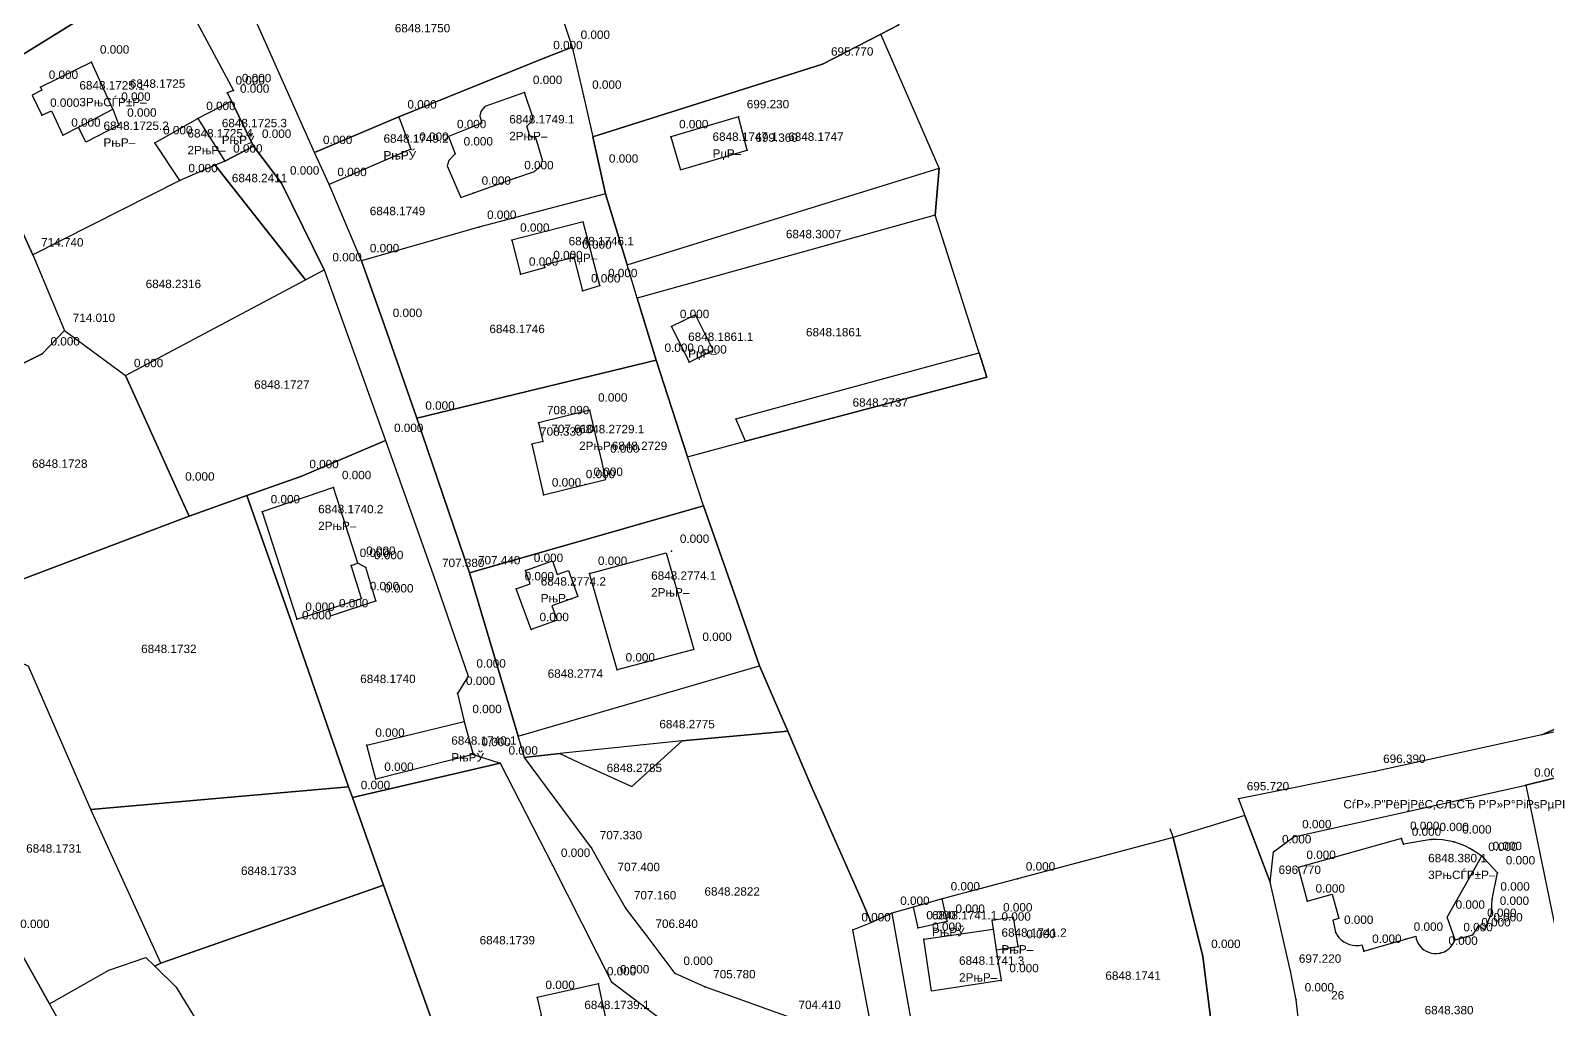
# Model space of a CAD drawing. Header units: metres. Extents: x 8504925 to 8509157, y 4588840 to 4591954.
# Drawn here: x 8505933.1 to 8506113.9, y 4590792.2 to 4590909 of the extents above; entities that cross this region are included whole.
import ezdxf

# ---------------------------------------------------------------- set-up
doc = ezdxf.new("R2010")
doc.units = ezdxf.units.M
for name, color, linetype in [('cad13', 30, 'Continuous'), ('cad140', 7, 'Continuous'), ('cad144', 7, 'Continuous'), ('cad146', 7, 'Continuous'), ('cad176', 7, 'Continuous'), ('cad22', 7, 'Continuous'), ('cad_cont_1', 30, 'Continuous'), ('cad_cont_2', 7, 'Continuous'), ('cad_cont_3', 7, 'Continuous'), ('points', 1, 'Continuous'), ('texts', 7, 'Continuous')]:
    doc.layers.add(name, color=color, linetype=linetype)
doc.styles.get("Standard").update_dxf_attribs({"font": 'arial.ttf'})

msp = doc.modelspace()

# ---------------------------------------------------------------- linework, layer by layer
at = {"layer": 'cad13'}
for points in [[(8505942.89, 4590899.56), (8505940.35, 4590905.18), (8505934.25, 4590902.17), (8505934.42, 4590901.81), (8505933.27, 4590901.24), (8505934.41, 4590898.84), (8505935.56, 4590899.38), (8505936.93, 4590896.47), (8505938.79, 4590897.43)], [(8505984.349, 4590889.017), (8505990.92, 4590891.39), (8505993.15, 4590892.15), (8505993.95, 4590892.85), (8505994.11, 4590893.48), (8505993.29, 4590896.14), (8505992.59, 4590896.38), (8505992.23, 4590897.55), (8505992.85, 4590898.12), (8505992.91, 4590898.73), (8505991.95, 4590901.55), (8505987.24, 4590899.88), (8505986.75, 4590899.3), (8505986.61, 4590898.77), (8505986.85, 4590897.9), (8505982.9, 4590896.29), (8505983.69, 4590894.23), (8505982.94, 4590893.43), (8505982.75, 4590892.79), (8505984.349, 4590889.017)], [(8505942.89, 4590899.56), (8505943.6, 4590897.66), (8505939.65, 4590895.61), (8505938.79, 4590897.43)], [(8505938.79, 4590897.43), (8505942.89, 4590899.56)], [(8505957.04, 4590900.52), (8505953.02, 4590898.45)], [(8505950.89, 4590891.04), (8505947.88, 4590895.56), (8505953.02, 4590898.45)], [(8505953.02, 4590898.45), (8505956.23, 4590893.38)], [(8505976.99, 4590898.64), (8505978.41, 4590894.79), (8505968.65, 4590890.58)], [(8506010.53, 4590892.34), (8506018.47, 4590894.67), (8506017.44, 4590898.66), (8506009.37, 4590896.28), (8506010.53, 4590892.34)], [(8505991.48, 4590879.9), (8505994.38, 4590880.67), (8505994.28, 4590880.99), (8505997.84, 4590881.93), (8505998.88, 4590877.9), (8506000.91, 4590878.53), (8505998.94, 4590886.14), (8505990.43, 4590883.95), (8505991.48, 4590879.9)], [(8506011.56, 4590869.42), (8506014.42, 4590870.84), (8506012.33, 4590875.06), (8506009.47, 4590873.65), (8506011.56, 4590869.42)], [(8505994.21, 4590853.57), (8506001.65, 4590855.41), (8506001.15, 4590857.61), (8505999.72, 4590863.7), (8505993.62, 4590862.19), (8505994.15, 4590859.95), (8505992.81, 4590859.64), (8505994.21, 4590853.57)], [(8505960.7, 4590851.57), (8505964.83, 4590838.75), (8505968.58, 4590839.95), (8505968.84, 4590839.18), (8505974.22, 4590840.95), (8505973.02, 4590844.91), (8505972.08, 4590845.43), (8505969.19, 4590854.45), (8505960.7, 4590851.57)], [(8505995.86, 4590844.11), (8505997.18, 4590844.58), (8505998.32, 4590841.48), (8505995.22, 4590840.34), (8505995.83, 4590838.66), (8505992.74, 4590837.53), (8505990.97, 4590842.39), (8505992.62, 4590842.97), (8505992.06, 4590844.58), (8505995.27, 4590845.72), (8505995.86, 4590844.11)], [(8506008.84, 4590846.68), (8506012.15, 4590835.17), (8506003, 4590832.72), (8505999.7, 4590844.23), (8506008.84, 4590846.68)], [(8505985.82, 4590822.63), (8505974.24, 4590819.68), (8505973.17, 4590823.75), (8505984.74, 4590826.56)], [(8506096.7, 4590811.95), (8506096.49, 4590812.63), (8506084.14, 4590809.18), (8506085.23, 4590805.17), (8506088.21, 4590805.98), (8506089, 4590803.08), (8506088.28, 4590802.88), (8506088.62, 4590801.44), (8506088.8, 4590801.1), (8506089.02, 4590800.81), (8506089.29, 4590800.54), (8506089.58, 4590800.31), (8506089.91, 4590800.13), (8506090.26, 4590799.98), (8506090.63, 4590799.9), (8506091, 4590799.87), (8506091.37, 4590799.88), (8506091.74, 4590799.95), (8506091.98, 4590799.18), (8506096.93, 4590800.62), (8506098.17, 4590800.98), (8506098.23, 4590800.66), (8506098.34, 4590800.36), (8506098.49, 4590800.07), (8506098.67, 4590799.81), (8506098.89, 4590799.56), (8506099.14, 4590799.36), (8506099.41, 4590799.19), (8506099.71, 4590799.06), (8506100.02, 4590798.96), (8506100.33, 4590798.91), (8506100.66, 4590798.9), (8506101.06, 4590798.95), (8506101.29, 4590799.02), (8506101.59, 4590799.13), (8506101.87, 4590799.3), (8506102.13, 4590799.49), (8506102.36, 4590799.72), (8506102.56, 4590799.98), (8506102.72, 4590800.26), (8506102.85, 4590800.56), (8506104.99, 4590801.14), (8506105.68, 4590802.27), (8506106.42, 4590801.74), (8506107.18, 4590803.71), (8506107.26, 4590805.41), (8506107.9, 4590808.53), (8506106.33, 4590810.24), (8506106, 4590810.5), (8506105.79, 4590810.68), (8506105.22, 4590811.08), (8506104.63, 4590811.43), (8506104.01, 4590811.73), (8506103.37, 4590811.99), (8506102.71, 4590812.21), (8506102.05, 4590812.35), (8506101.36, 4590812.45), (8506100.68, 4590812.5), (8506100, 4590812.5), (8506096.7, 4590811.95)], [(8506038.29, 4590804.45), (8506038.84, 4590801.99), (8506042.32, 4590802.76), (8506041.74, 4590805.43)], [(8506048.17, 4590799.34), (8506048.74, 4590795.68), (8506040.45, 4590794.44), (8506039.54, 4590800.61), (8506047.8, 4590801.83)], [(8506048.17, 4590799.34), (8506050.77, 4590799.74), (8506050.22, 4590803.26), (8506047.63, 4590802.86), (8506047.8, 4590801.83)], [(8506047.8, 4590801.83), (8506048.17, 4590799.34)], [(8505995.57, 4590784.32), (8506002.81, 4590785.89), (8506000.77, 4590795.31), (8505993.45, 4590793.68), (8505993.92, 4590791.57), (8505992.85, 4590790.06), (8505993.25, 4590788.33), (8505994.88, 4590787.4), (8505995.57, 4590784.32)]]:
    msp.add_lwpolyline(points, dxfattribs=at)
at = {"layer": 'cad140'}
for points in [[(8505950.66, 4590912.66), (8505951.17, 4590913.15), (8505957.27, 4590901.77), (8505956.51, 4590901.5), (8505957.04, 4590900.52)], [(8505976.99, 4590898.64), (8505994.38, 4590905.7), (8505997.64, 4590906.94)], [(8505997.64, 4590906.94), (8505999.01, 4590900.99), (8506000.08, 4590896.27)], [(8506001.62, 4590889.45), (8506000.08, 4590896.27)], [(8505972.52, 4590881.5), (8505968.65, 4590890.58)], [(8506001.62, 4590889.45), (8505986.49, 4590885.48), (8505972.52, 4590881.5)], [(8505979.13, 4590862.74), (8505975.25, 4590873.78), (8505972.52, 4590881.5)], [(8506007.64, 4590869.63), (8505979.13, 4590862.74)], [(8505985.41, 4590844.3), (8505979.13, 4590862.74)], [(8505975.4, 4590860.07), (8505965.31, 4590855.76), (8505958.84, 4590853.52)], [(8505975.4, 4590860.07), (8505981.12, 4590843.98), (8505985.22, 4590831.99), (8505983.97, 4590829.92), (8505984.74, 4590826.56)], [(8506022.265, 4590827.876), (8506019.97, 4590833.21)], [(8506135.3, 4590829.94), (8506113.205, 4590824.99)], [(8506023.32, 4590825.422), (8506022.265, 4590827.876)], [(8506027.532, 4590815.699), (8506026.09, 4590818.98), (8506023.32, 4590825.422)], [(8505985.82, 4590822.63), (8505989.05, 4590821.62)], [(8505971.44, 4590817.5), (8505989.05, 4590821.62)], [(8505989.05, 4590821.62), (8505995.29, 4590809.43), (8506002.33, 4590795.54), (8506012.5, 4590787.86)], [(8506093.28, 4590820.63), (8506077.03, 4590817.36)], [(8506083.63, 4590812.84), (8506111.27, 4590818.99)], [(8506028.271, 4590814.015), (8506027.532, 4590815.699)], [(8506069.26, 4590812.74), (8506050.7, 4590807.8), (8506041.74, 4590805.43)], [(8506068.877, 4590813.807), (8506069.26, 4590812.74)], [(8506080.82, 4590807.4), (8506081.23, 4590811.04), (8506083.63, 4590812.84)], [(8506084.91, 4590784.77), (8506083.93, 4590793.39), (8506083.24, 4590796.81), (8506080.82, 4590807.4)], [(8506033.28, 4590802.6), (8506031.935, 4590805.665)], [(8506035.73, 4590803.71), (8506033.28, 4590802.6)], [(8506038.29, 4590804.45), (8506035.73, 4590803.71)]]:
    msp.add_lwpolyline(points, dxfattribs=at)
at = {"layer": 'cad144'}
for points in [[(8505992.23, 4590923.07), (8505997.64, 4590906.94)], [(8506031.28, 4590923), (8506036.58, 4590909.62), (8506034.42, 4590908.52)], [(8505966.93, 4590894.4), (8505957.38, 4590915.84)], [(8505924.74, 4590901.5), (8505937.87, 4590909.63), (8505944.1, 4590912.97)], [(8506034.42, 4590908.52), (8506027.48, 4590904.94), (8506000.08, 4590896.27)], [(8505926.59, 4590896.9), (8505933.34, 4590882.19)], [(8505959.66, 4590895.14), (8505963, 4590890.76), (8505968.06, 4590880.42)], [(8505950.89, 4590891.04), (8505933.34, 4590882.19)], [(8506004.187, 4590881.001), (8506001.62, 4590889.45)], [(8505933.34, 4590882.19), (8505937.11, 4590873.19)], [(8505965.844, 4590879.233), (8505968.06, 4590880.42)], [(8505968.06, 4590880.42), (8505975.4, 4590860.07)], [(8506005.396, 4590877.022), (8506004.187, 4590881.001)], [(8505944.4, 4590867.8), (8505965.844, 4590879.233)], [(8506007.64, 4590869.63), (8506005.396, 4590877.022)], [(8505915.53, 4590861.03), (8505934.46, 4590870.39), (8505937.11, 4590873.19)], [(8505937.11, 4590873.19), (8505944.4, 4590867.8)], [(8506011.385, 4590858.131), (8506007.64, 4590869.63)], [(8505951.97, 4590851.05), (8505950.51, 4590854.28), (8505944.4, 4590867.8)], [(8506013.29, 4590852.28), (8506011.385, 4590858.131)], [(8505951.97, 4590851.05), (8505958.84, 4590853.52)], [(8505959.64, 4590851.23), (8505958.84, 4590853.52)], [(8505921.61, 4590839.57), (8505951.97, 4590851.05)], [(8505964.43, 4590837.75), (8505959.64, 4590851.23)], [(8506013.29, 4590852.28), (8505985.41, 4590844.3)], [(8506013.29, 4590852.28), (8506017.251, 4590840.973)], [(8506017.251, 4590840.973), (8506019.97, 4590833.21)], [(8505964.43, 4590837.75), (8505970.982, 4590818.786)], [(8506113.205, 4590824.99), (8506093.28, 4590820.63)], [(8506111.27, 4590818.99), (8506128.2, 4590823.17)], [(8505970.982, 4590818.786), (8505971.44, 4590817.5)], [(8506111.27, 4590818.99), (8506116.59, 4590793.31), (8506119.44, 4590780.08)], [(8505971.44, 4590817.5), (8505975.151, 4590807.08)], [(8506069.26, 4590812.74), (8506072.79, 4590798.57), (8506074.31, 4590786.61)], [(8506033.51, 4590788.94), (8506027.33, 4590790.01), (8506023.61, 4590791.3), (8506013.44, 4590794.95), (8506009.89, 4590796.55), (8506006.56, 4590800.97), (8506003.99, 4590804.36), (8506002.04, 4590807.73), (8505999.92, 4590811.52)], [(8505975.151, 4590807.08), (8505987.22, 4590773.33)], [(8506035.73, 4590803.71), (8506038.48, 4590788.32)], [(8506033.51, 4590788.94), (8506031.1, 4590801.74), (8506033.28, 4590802.6)], [(8505935.352, 4590792.92), (8505930.85, 4590800.95)], [(8505937.45, 4590789.19), (8505935.352, 4590792.92)]]:
    msp.add_lwpolyline(points, dxfattribs=at)
at = {"layer": 'cad146'}
for points in [[(8505957.04, 4590900.52), (8505959.66, 4590895.14)], [(8505966.93, 4590894.4), (8505976.99, 4590898.64)], [(8505959.66, 4590895.14), (8505956.23, 4590893.38)], [(8505968.65, 4590890.58), (8505966.93, 4590894.4)], [(8505955.094, 4590892.884), (8505950.89, 4590891.04)], [(8505956.23, 4590893.38), (8505955.094, 4590892.884)], [(8505965.844, 4590879.233), (8505955.094, 4590892.884)], [(8506004.187, 4590881.001), (8506041.37, 4590892.53)], [(8506040.88, 4590886.92), (8506005.396, 4590877.022)], [(8506018.28, 4590859.97), (8506017.12, 4590862.63), (8506041.22, 4590869.19), (8506046.13, 4590870.53)], [(8505991.194, 4590824.83), (8505985.41, 4590844.3)], [(8505940.28, 4590816.1), (8505932.84, 4590833.15), (8505925.854, 4590836.155), (8505922.7, 4590835.22)], [(8505991.194, 4590824.83), (8506019.97, 4590833.21)], [(8505984.74, 4590826.56), (8505985.82, 4590822.63)], [(8506023.32, 4590825.422), (8506010.75, 4590824.27)], [(8505991.96, 4590822.27), (8505991.194, 4590824.83)], [(8505996.15, 4590822.75), (8505998.44, 4590821.7), (8506004.73, 4590818.82), (8506010.75, 4590824.27)], [(8506010.75, 4590824.27), (8505996.15, 4590822.75)], [(8505996.15, 4590822.75), (8505992.23, 4590822.3), (8505991.96, 4590822.27)], [(8505999.92, 4590811.52), (8505991.96, 4590822.27)], [(8505970.982, 4590818.786), (8505940.28, 4590816.1)], [(8505948.59, 4590797.76), (8505940.28, 4590816.1)], [(8506080.82, 4590807.4), (8506077.792, 4590815.362)], [(8505948.59, 4590797.76), (8505950.62, 4590798.48), (8505975.151, 4590807.08)], [(8505935.352, 4590792.92), (8505942.4, 4590796.93), (8505946.82, 4590798.44), (8505947.89, 4590797.4)], [(8505947.89, 4590797.4), (8505948.59, 4590797.76)], [(8505947.89, 4590797.4), (8505950.42, 4590794.9), (8505954.64, 4590787.98), (8505958.41, 4590783.51), (8505963.91, 4590781.9), (8505975.54, 4590769.56), (8505987.22, 4590773.33)]]:
    msp.add_lwpolyline(points, dxfattribs=at)
at = {"layer": 'cad176'}
for points in [[(8506041.37, 4590892.53), (8506034.42, 4590908.52)], [(8506040.88, 4590886.92), (8506041.37, 4590892.53)], [(8506046.13, 4590870.53), (8506045.94, 4590871.11), (8506040.88, 4590886.92)], [(8506018.28, 4590859.97), (8506047.06, 4590867.62), (8506046.13, 4590870.53)], [(8506011.385, 4590858.131), (8506018.28, 4590859.97)], [(8506133.797, 4590834.034), (8506113.205, 4590824.99)], [(8506077.03, 4590817.36), (8506077.792, 4590815.362)], [(8506077.792, 4590815.362), (8506069.26, 4590812.74)], [(8506031.935, 4590805.665), (8506028.271, 4590814.015)], [(8506041.74, 4590805.43), (8506038.29, 4590804.45)]]:
    msp.add_lwpolyline(points, dxfattribs=at)
at = {"layer": 'cad22'}
for points in [[(8505968.58, 4590839.95), (8505972.51, 4590841.22), (8505971.31, 4590845.18), (8505972.08, 4590845.43)], [(8506102.85, 4590800.56), (8506101.92, 4590803.25), (8506105.81, 4590810.14), (8506106, 4590810.5)]]:
    msp.add_lwpolyline(points, dxfattribs=at)
at = {"layer": 'cad_cont_1'}
for points in [[(8505938.79, 4590897.43), (8505942.89, 4590899.56), (8505942.89, 4590899.56), (8505940.35, 4590905.18), (8505934.25, 4590902.17), (8505934.42, 4590901.81), (8505933.27, 4590901.24), (8505934.41, 4590898.84), (8505935.56, 4590899.38), (8505936.93, 4590896.47), (8505938.79, 4590897.43)], [(8505984.349, 4590889.017), (8505990.92, 4590891.39), (8505993.15, 4590892.15), (8505993.95, 4590892.85), (8505994.11, 4590893.48), (8505993.29, 4590896.14), (8505992.59, 4590896.38), (8505992.23, 4590897.55), (8505992.85, 4590898.12), (8505992.91, 4590898.73), (8505991.95, 4590901.55), (8505987.24, 4590899.88), (8505986.75, 4590899.3), (8505986.61, 4590898.77), (8505986.85, 4590897.9), (8505982.9, 4590896.29), (8505983.69, 4590894.23), (8505982.94, 4590893.43), (8505982.75, 4590892.79), (8505984.349, 4590889.017)], [(8505938.79, 4590897.43), (8505942.89, 4590899.56), (8505942.89, 4590899.56), (8505943.6, 4590897.66), (8505939.65, 4590895.61), (8505938.79, 4590897.43)], [(8505953.02, 4590898.45), (8505956.23, 4590893.38), (8505956.23, 4590893.38), (8505959.66, 4590895.14), (8505959.66, 4590895.14), (8505957.04, 4590900.52), (8505957.04, 4590900.52), (8505953.02, 4590898.45)], [(8505955.094, 4590892.884), (8505950.89, 4590891.04), (8505950.89, 4590891.04), (8505947.88, 4590895.56), (8505953.02, 4590898.45), (8505953.02, 4590898.45), (8505956.23, 4590893.38), (8505956.23, 4590893.38), (8505955.094, 4590892.884)], [(8505968.65, 4590890.58), (8505966.93, 4590894.4), (8505966.93, 4590894.4), (8505976.99, 4590898.64), (8505976.99, 4590898.64), (8505978.41, 4590894.79), (8505968.65, 4590890.58)], [(8506010.53, 4590892.34), (8506018.47, 4590894.67), (8506017.44, 4590898.66), (8506009.37, 4590896.28), (8506010.53, 4590892.34)], [(8505991.48, 4590879.9), (8505994.38, 4590880.67), (8505994.28, 4590880.99), (8505997.84, 4590881.93), (8505998.88, 4590877.9), (8506000.91, 4590878.53), (8505998.94, 4590886.14), (8505990.43, 4590883.95), (8505991.48, 4590879.9)], [(8506011.56, 4590869.42), (8506014.42, 4590870.84), (8506012.33, 4590875.06), (8506009.47, 4590873.65), (8506011.56, 4590869.42)], [(8505994.21, 4590853.57), (8506001.65, 4590855.41), (8506001.15, 4590857.61), (8505999.72, 4590863.7), (8505993.62, 4590862.19), (8505994.15, 4590859.95), (8505992.81, 4590859.64), (8505994.21, 4590853.57)], [(8505960.7, 4590851.57), (8505964.83, 4590838.75), (8505968.58, 4590839.95), (8505968.84, 4590839.18), (8505974.22, 4590840.95), (8505973.02, 4590844.91), (8505972.08, 4590845.43), (8505969.19, 4590854.45), (8505960.7, 4590851.57)], [(8505995.86, 4590844.11), (8505997.18, 4590844.58), (8505998.32, 4590841.48), (8505995.22, 4590840.34), (8505995.83, 4590838.66), (8505992.74, 4590837.53), (8505990.97, 4590842.39), (8505992.62, 4590842.97), (8505992.06, 4590844.58), (8505995.27, 4590845.72), (8505995.86, 4590844.11)], [(8506008.84, 4590846.68), (8506012.15, 4590835.17), (8506003, 4590832.72), (8505999.7, 4590844.23), (8506008.84, 4590846.68)], [(8505984.74, 4590826.56), (8505985.82, 4590822.63), (8505985.82, 4590822.63), (8505974.24, 4590819.68), (8505973.17, 4590823.75), (8505984.74, 4590826.56)], [(8506096.7, 4590811.95), (8506096.49, 4590812.63), (8506084.14, 4590809.18), (8506085.23, 4590805.17), (8506088.21, 4590805.98), (8506089, 4590803.08), (8506088.28, 4590802.88), (8506088.62, 4590801.44), (8506088.8, 4590801.1), (8506089.02, 4590800.81), (8506089.29, 4590800.54), (8506089.58, 4590800.31), (8506089.91, 4590800.13), (8506090.26, 4590799.98), (8506090.63, 4590799.9), (8506091, 4590799.87), (8506091.37, 4590799.88), (8506091.74, 4590799.95), (8506091.98, 4590799.18), (8506096.93, 4590800.62), (8506098.17, 4590800.98), (8506098.23, 4590800.66), (8506098.34, 4590800.36), (8506098.49, 4590800.07), (8506098.67, 4590799.81), (8506098.89, 4590799.56), (8506099.14, 4590799.36), (8506099.41, 4590799.19), (8506099.71, 4590799.06), (8506100.02, 4590798.96), (8506100.33, 4590798.91), (8506100.66, 4590798.9), (8506101.06, 4590798.95), (8506101.29, 4590799.02), (8506101.59, 4590799.13), (8506101.87, 4590799.3), (8506102.13, 4590799.49), (8506102.36, 4590799.72), (8506102.56, 4590799.98), (8506102.72, 4590800.26), (8506102.85, 4590800.56), (8506104.99, 4590801.14), (8506105.68, 4590802.27), (8506106.42, 4590801.74), (8506107.18, 4590803.71), (8506107.26, 4590805.41), (8506107.9, 4590808.53), (8506106.33, 4590810.24), (8506106, 4590810.5), (8506105.79, 4590810.68), (8506105.22, 4590811.08), (8506104.63, 4590811.43), (8506104.01, 4590811.73), (8506103.37, 4590811.99), (8506102.71, 4590812.21), (8506102.05, 4590812.35), (8506101.36, 4590812.45), (8506100.68, 4590812.5), (8506100, 4590812.5), (8506096.7, 4590811.95)], [(8506041.74, 4590805.43), (8506038.29, 4590804.45), (8506038.29, 4590804.45), (8506038.84, 4590801.99), (8506042.32, 4590802.76), (8506041.74, 4590805.43)], [(8506047.8, 4590801.83), (8506048.17, 4590799.34), (8506048.17, 4590799.34), (8506048.74, 4590795.68), (8506040.45, 4590794.44), (8506039.54, 4590800.61), (8506047.8, 4590801.83)], [(8506047.8, 4590801.83), (8506048.17, 4590799.34), (8506048.17, 4590799.34), (8506050.77, 4590799.74), (8506050.22, 4590803.26), (8506047.63, 4590802.86), (8506047.8, 4590801.83)], [(8505995.57, 4590784.32), (8506002.81, 4590785.89), (8506000.77, 4590795.31), (8505993.45, 4590793.68), (8505993.92, 4590791.57), (8505992.85, 4590790.06), (8505993.25, 4590788.33), (8505994.88, 4590787.4), (8505995.57, 4590784.32)]]:
    msp.add_lwpolyline(points, dxfattribs=at)
at = {"layer": 'cad_cont_2'}
for points in [[(8505992.23, 4590923.07), (8505997.64, 4590906.94), (8505997.64, 4590906.94), (8505999.01, 4590900.99), (8506000.08, 4590896.27), (8506000.08, 4590896.27), (8506027.48, 4590904.94), (8506034.42, 4590908.52), (8506034.42, 4590908.52), (8506036.58, 4590909.62), (8506031.28, 4590923), (8506031.28, 4590923), (8506029.34, 4590922.43), (8506014.1, 4590935.7), (8506006.75, 4590937.9), (8506004.26, 4590937.41), (8506001.55, 4590936.3), (8506001.55, 4590936.3), (8505996.45, 4590931.35), (8505996.45, 4590931.35), (8505993.19, 4590928.84), (8505993.19, 4590928.84), (8505992.23, 4590923.07)], [(8505913.32, 4590919.76), (8505911.55, 4590922.4), (8505915, 4590924.69), (8505915, 4590924.69), (8505929.852, 4590933.121), (8505929.852, 4590933.121), (8505935.8, 4590923.35), (8505942.33, 4590915.64), (8505942.33, 4590915.64), (8505944.1, 4590912.97), (8505944.1, 4590912.97), (8505937.87, 4590909.63), (8505924.74, 4590901.5), (8505924.74, 4590901.5), (8505919.95, 4590909.22), (8505913.32, 4590919.76)], [(8505957.38, 4590915.84), (8505983.16, 4590921.55), (8505992.23, 4590923.07), (8505992.23, 4590923.07), (8505997.64, 4590906.94), (8505997.64, 4590906.94), (8505994.38, 4590905.7), (8505976.99, 4590898.64), (8505976.99, 4590898.64), (8505966.93, 4590894.4), (8505966.93, 4590894.4), (8505957.38, 4590915.84)], [(8506023.61, 4590791.3), (8506013.44, 4590794.95), (8506009.89, 4590796.55), (8506006.56, 4590800.97), (8506003.99, 4590804.36), (8506002.04, 4590807.73), (8505999.92, 4590811.52), (8505999.92, 4590811.52), (8505991.96, 4590822.27), (8505991.96, 4590822.27), (8505991.194, 4590824.83), (8505991.194, 4590824.83), (8505985.41, 4590844.3), (8505985.41, 4590844.3), (8505979.13, 4590862.74), (8505979.13, 4590862.74), (8505975.25, 4590873.78), (8505972.52, 4590881.5), (8505972.52, 4590881.5), (8505968.65, 4590890.58), (8505968.65, 4590890.58), (8505966.93, 4590894.4), (8505966.93, 4590894.4), (8505957.38, 4590915.84)], [(8505951.17, 4590913.15), (8505957.27, 4590901.77), (8505956.51, 4590901.5), (8505957.04, 4590900.52), (8505957.04, 4590900.52), (8505959.66, 4590895.14), (8505959.66, 4590895.14), (8505956.23, 4590893.38), (8505956.23, 4590893.38), (8505955.094, 4590892.884), (8505955.094, 4590892.884), (8505950.89, 4590891.04), (8505950.89, 4590891.04), (8505933.34, 4590882.19), (8505933.34, 4590882.19), (8505926.59, 4590896.9), (8505926.59, 4590896.9), (8505924.74, 4590901.5)], [(8505951.17, 4590913.15), (8505957.27, 4590901.77), (8505956.51, 4590901.5), (8505957.04, 4590900.52), (8505957.04, 4590900.52), (8505959.66, 4590895.14), (8505959.66, 4590895.14), (8505963, 4590890.76), (8505968.06, 4590880.42), (8505968.06, 4590880.42), (8505975.4, 4590860.07), (8505975.4, 4590860.07), (8505981.12, 4590843.98), (8505985.22, 4590831.99), (8505983.97, 4590829.92), (8505984.74, 4590826.56), (8505984.74, 4590826.56), (8505985.82, 4590822.63), (8505985.82, 4590822.63), (8505989.05, 4590821.62), (8505989.05, 4590821.62), (8505995.29, 4590809.43), (8506002.33, 4590795.54), (8506012.5, 4590787.86)], [(8505937.45, 4590789.19), (8505935.352, 4590792.92), (8505935.352, 4590792.92), (8505930.85, 4590800.95), (8505930.85, 4590800.95), (8505925.97, 4590815.29), (8505924.33, 4590822.36), (8505924.33, 4590822.36), (8505922.7, 4590835.22), (8505922.7, 4590835.22), (8505921.61, 4590839.57), (8505921.61, 4590839.57), (8505915.53, 4590861.03), (8505915.53, 4590861.03), (8505911.98, 4590870.38), (8505906.73, 4590884.53), (8505906.73, 4590884.53), (8505897.36, 4590908.96)], [(8505924.74, 4590901.5), (8505937.87, 4590909.63)], [(8506034.42, 4590908.52), (8506027.48, 4590904.94), (8506000.08, 4590896.27), (8506000.08, 4590896.27), (8506001.62, 4590889.45), (8506001.62, 4590889.45), (8506004.187, 4590881.001), (8506004.187, 4590881.001), (8506041.37, 4590892.53), (8506041.37, 4590892.53), (8506034.42, 4590908.52)], [(8505968.65, 4590890.58), (8505966.93, 4590894.4), (8505966.93, 4590894.4), (8505976.99, 4590898.64), (8505976.99, 4590898.64), (8505994.38, 4590905.7), (8505997.64, 4590906.94), (8505997.64, 4590906.94), (8505999.01, 4590900.99), (8506000.08, 4590896.27), (8506000.08, 4590896.27), (8506001.62, 4590889.45), (8506001.62, 4590889.45), (8505986.49, 4590885.48), (8505972.52, 4590881.5), (8505972.52, 4590881.5), (8505968.65, 4590890.58)], [(8505906.73, 4590884.53), (8505915.53, 4590890.1), (8505926.59, 4590896.9), (8505926.59, 4590896.9), (8505933.34, 4590882.19), (8505933.34, 4590882.19), (8505937.11, 4590873.19), (8505937.11, 4590873.19), (8505934.46, 4590870.39), (8505915.53, 4590861.03), (8505915.53, 4590861.03), (8505911.98, 4590870.38), (8505906.73, 4590884.53)], [(8505956.23, 4590893.38), (8505955.094, 4590892.884), (8505955.094, 4590892.884), (8505965.844, 4590879.233), (8505965.844, 4590879.233), (8505968.06, 4590880.42), (8505968.06, 4590880.42), (8505963, 4590890.76), (8505959.66, 4590895.14), (8505959.66, 4590895.14), (8505956.23, 4590893.38)], [(8505950.89, 4590891.04), (8505933.34, 4590882.19), (8505933.34, 4590882.19), (8505937.11, 4590873.19), (8505937.11, 4590873.19), (8505944.4, 4590867.8), (8505944.4, 4590867.8), (8505965.844, 4590879.233), (8505965.844, 4590879.233), (8505955.094, 4590892.884), (8505955.094, 4590892.884), (8505950.89, 4590891.04)], [(8506004.187, 4590881.001), (8506041.37, 4590892.53), (8506041.37, 4590892.53), (8506040.88, 4590886.92), (8506040.88, 4590886.92), (8506005.396, 4590877.022), (8506005.396, 4590877.022), (8506004.187, 4590881.001)], [(8506001.62, 4590889.45), (8505986.49, 4590885.48), (8505972.52, 4590881.5), (8505972.52, 4590881.5), (8505975.25, 4590873.78), (8505979.13, 4590862.74), (8505979.13, 4590862.74), (8506007.64, 4590869.63), (8506007.64, 4590869.63), (8506005.396, 4590877.022), (8506005.396, 4590877.022), (8506004.187, 4590881.001), (8506004.187, 4590881.001), (8506001.62, 4590889.45)], [(8506040.88, 4590886.92), (8506005.396, 4590877.022), (8506005.396, 4590877.022), (8506007.64, 4590869.63), (8506007.64, 4590869.63), (8506011.385, 4590858.131), (8506011.385, 4590858.131), (8506018.28, 4590859.97), (8506018.28, 4590859.97), (8506017.12, 4590862.63), (8506041.22, 4590869.19), (8506046.13, 4590870.53), (8506046.13, 4590870.53), (8506045.94, 4590871.11), (8506040.88, 4590886.92)], [(8505944.4, 4590867.8), (8505965.844, 4590879.233), (8505965.844, 4590879.233), (8505968.06, 4590880.42), (8505968.06, 4590880.42), (8505975.4, 4590860.07), (8505975.4, 4590860.07), (8505965.31, 4590855.76), (8505958.84, 4590853.52), (8505958.84, 4590853.52), (8505951.97, 4590851.05), (8505951.97, 4590851.05), (8505950.51, 4590854.28), (8505944.4, 4590867.8)], [(8505915.53, 4590861.03), (8505934.46, 4590870.39), (8505937.11, 4590873.19), (8505937.11, 4590873.19), (8505944.4, 4590867.8), (8505944.4, 4590867.8), (8505950.51, 4590854.28), (8505951.97, 4590851.05), (8505951.97, 4590851.05), (8505921.61, 4590839.57), (8505921.61, 4590839.57), (8505915.53, 4590861.03)], [(8506018.28, 4590859.97), (8506017.12, 4590862.63), (8506041.22, 4590869.19), (8506046.13, 4590870.53), (8506046.13, 4590870.53), (8506047.06, 4590867.62), (8506018.28, 4590859.97)], [(8506007.64, 4590869.63), (8505979.13, 4590862.74), (8505979.13, 4590862.74), (8505985.41, 4590844.3), (8505985.41, 4590844.3), (8506013.29, 4590852.28), (8506013.29, 4590852.28), (8506011.385, 4590858.131), (8506011.385, 4590858.131), (8506007.64, 4590869.63)], [(8505959.64, 4590851.23), (8505958.84, 4590853.52), (8505958.84, 4590853.52), (8505965.31, 4590855.76), (8505975.4, 4590860.07), (8505975.4, 4590860.07), (8505981.12, 4590843.98), (8505985.22, 4590831.99), (8505983.97, 4590829.92), (8505984.74, 4590826.56), (8505984.74, 4590826.56), (8505985.82, 4590822.63), (8505985.82, 4590822.63), (8505989.05, 4590821.62), (8505989.05, 4590821.62), (8505971.44, 4590817.5), (8505971.44, 4590817.5), (8505970.982, 4590818.786), (8505970.982, 4590818.786), (8505964.43, 4590837.75), (8505964.43, 4590837.75), (8505959.64, 4590851.23)], [(8505921.61, 4590839.57), (8505951.97, 4590851.05), (8505951.97, 4590851.05), (8505958.84, 4590853.52), (8505958.84, 4590853.52), (8505959.64, 4590851.23), (8505959.64, 4590851.23), (8505964.43, 4590837.75), (8505964.43, 4590837.75), (8505970.982, 4590818.786), (8505970.982, 4590818.786), (8505940.28, 4590816.1), (8505940.28, 4590816.1), (8505932.84, 4590833.15), (8505925.854, 4590836.155), (8505922.7, 4590835.22), (8505922.7, 4590835.22), (8505921.61, 4590839.57)], [(8506013.29, 4590852.28), (8505985.41, 4590844.3), (8505985.41, 4590844.3), (8505991.194, 4590824.83), (8505991.194, 4590824.83), (8506019.97, 4590833.21), (8506019.97, 4590833.21), (8506017.251, 4590840.973), (8506017.251, 4590840.973), (8506013.29, 4590852.28)], [(8505922.7, 4590835.22), (8505924.33, 4590822.36), (8505924.33, 4590822.36), (8505925.97, 4590815.29), (8505930.85, 4590800.95), (8505930.85, 4590800.95), (8505935.352, 4590792.92), (8505935.352, 4590792.92), (8505942.4, 4590796.93), (8505946.82, 4590798.44), (8505947.89, 4590797.4), (8505947.89, 4590797.4), (8505948.59, 4590797.76), (8505948.59, 4590797.76), (8505940.28, 4590816.1), (8505940.28, 4590816.1), (8505932.84, 4590833.15), (8505925.854, 4590836.155), (8505922.7, 4590835.22)], [(8505991.194, 4590824.83), (8506019.97, 4590833.21), (8506019.97, 4590833.21), (8506022.265, 4590827.876), (8506022.265, 4590827.876), (8506023.32, 4590825.422), (8506023.32, 4590825.422), (8506010.75, 4590824.27), (8506010.75, 4590824.27), (8505996.15, 4590822.75), (8505996.15, 4590822.75), (8505992.23, 4590822.3), (8505991.96, 4590822.27), (8505991.96, 4590822.27), (8505991.194, 4590824.83)], [(8506135.3, 4590829.94), (8506113.205, 4590824.99), (8506113.205, 4590824.99), (8506133.797, 4590834.034), (8506133.797, 4590834.034), (8506135.3, 4590829.94)], [(8506135.3, 4590829.94), (8506113.205, 4590824.99), (8506113.205, 4590824.99), (8506093.28, 4590820.63), (8506093.28, 4590820.63), (8506077.03, 4590817.36)], [(8505999.92, 4590811.52), (8505991.96, 4590822.27), (8505991.96, 4590822.27), (8505992.23, 4590822.3), (8505996.15, 4590822.75), (8505996.15, 4590822.75), (8505998.44, 4590821.7), (8506004.73, 4590818.82), (8506010.75, 4590824.27), (8506010.75, 4590824.27), (8506023.32, 4590825.422), (8506023.32, 4590825.422), (8506026.09, 4590818.98), (8506027.532, 4590815.699), (8506027.532, 4590815.699), (8506028.271, 4590814.015), (8506028.271, 4590814.015), (8506031.935, 4590805.665), (8506031.935, 4590805.665), (8506033.28, 4590802.6), (8506033.28, 4590802.6), (8506035.73, 4590803.71), (8506035.73, 4590803.71), (8506038.48, 4590788.32)], [(8505996.15, 4590822.75), (8505998.44, 4590821.7), (8506004.73, 4590818.82), (8506010.75, 4590824.27), (8506010.75, 4590824.27), (8505996.15, 4590822.75)], [(8506077.03, 4590817.36), (8506077.792, 4590815.362), (8506077.792, 4590815.362), (8506080.82, 4590807.4), (8506080.82, 4590807.4), (8506081.23, 4590811.04), (8506083.63, 4590812.84), (8506083.63, 4590812.84), (8506111.27, 4590818.99), (8506111.27, 4590818.99), (8506128.2, 4590823.17)], [(8506111.27, 4590818.99), (8506116.59, 4590793.31), (8506119.44, 4590780.08), (8506119.44, 4590780.08), (8506119.66, 4590778.49), (8506119.66, 4590778.49), (8506136.4, 4590779.21), (8506136.4, 4590779.21), (8506131.9, 4590804.39), (8506128.2, 4590823.17), (8506128.2, 4590823.17), (8506111.27, 4590818.99)], [(8505971.44, 4590817.5), (8505989.05, 4590821.62), (8505989.05, 4590821.62), (8505995.29, 4590809.43), (8506002.33, 4590795.54), (8506012.5, 4590787.86), (8506012.5, 4590787.86), (8506005.309, 4590782.798), (8505999.55, 4590778.74), (8505988.19, 4590771.81), (8505988.19, 4590771.81), (8505987.22, 4590773.33), (8505987.22, 4590773.33), (8505975.151, 4590807.08), (8505975.151, 4590807.08), (8505971.44, 4590817.5)], [(8505948.59, 4590797.76), (8505940.28, 4590816.1), (8505940.28, 4590816.1), (8505970.982, 4590818.786), (8505970.982, 4590818.786), (8505971.44, 4590817.5), (8505971.44, 4590817.5), (8505975.151, 4590807.08), (8505975.151, 4590807.08), (8505950.62, 4590798.48), (8505948.59, 4590797.76)], [(8506080.82, 4590807.4), (8506081.23, 4590811.04), (8506083.63, 4590812.84), (8506083.63, 4590812.84), (8506111.27, 4590818.99), (8506111.27, 4590818.99), (8506116.59, 4590793.31), (8506119.44, 4590780.08), (8506119.44, 4590780.08), (8506119.66, 4590778.49), (8506119.66, 4590778.49), (8506118.81, 4590778.54), (8506118.81, 4590778.54), (8506091.88, 4590780.57), (8506091.88, 4590780.57), (8506084.96, 4590780.79), (8506084.96, 4590780.79), (8506084.91, 4590784.77), (8506084.91, 4590784.77), (8506083.93, 4590793.39), (8506083.24, 4590796.81), (8506080.82, 4590807.4)], [(8506084.91, 4590784.77), (8506083.93, 4590793.39), (8506083.24, 4590796.81), (8506080.82, 4590807.4), (8506080.82, 4590807.4), (8506077.792, 4590815.362), (8506077.792, 4590815.362), (8506069.26, 4590812.74)], [(8506038.29, 4590804.45), (8506035.73, 4590803.71), (8506035.73, 4590803.71), (8506038.48, 4590788.32), (8506038.48, 4590788.32), (8506039.32, 4590785.14), (8506039.32, 4590785.14), (8506046.21, 4590782.86), (8506050.25, 4590782.23), (8506059.94, 4590782.69), (8506073.43, 4590784.73), (8506073.43, 4590784.73), (8506074.31, 4590786.61), (8506074.31, 4590786.61), (8506072.79, 4590798.57), (8506069.26, 4590812.74), (8506069.26, 4590812.74), (8506050.7, 4590807.8), (8506041.74, 4590805.43), (8506041.74, 4590805.43), (8506038.29, 4590804.45)], [(8506069.26, 4590812.74), (8506072.79, 4590798.57), (8506074.31, 4590786.61)], [(8506023.61, 4590791.3), (8506013.44, 4590794.95), (8506009.89, 4590796.55), (8506006.56, 4590800.97), (8506003.99, 4590804.36), (8506002.04, 4590807.73), (8505999.92, 4590811.52)], [(8505947.89, 4590797.4), (8505950.42, 4590794.9), (8505954.64, 4590787.98), (8505958.41, 4590783.51), (8505963.91, 4590781.9), (8505975.54, 4590769.56), (8505987.22, 4590773.33), (8505987.22, 4590773.33), (8505975.151, 4590807.08), (8505975.151, 4590807.08), (8505950.62, 4590798.48), (8505948.59, 4590797.76), (8505948.59, 4590797.76), (8505947.89, 4590797.4)], [(8505937.45, 4590789.19), (8505935.352, 4590792.92), (8505935.352, 4590792.92), (8505942.4, 4590796.93), (8505946.82, 4590798.44), (8505947.89, 4590797.4), (8505947.89, 4590797.4), (8505950.42, 4590794.9), (8505954.64, 4590787.98)]]:
    msp.add_lwpolyline(points, dxfattribs=at)
at = {"layer": 'cad_cont_3'}
msp.add_lwpolyline([(8506133.797, 4590834.034), (8506113.205, 4590824.99), (8506113.205, 4590824.99), (8506093.28, 4590820.63), (8506093.28, 4590820.63), (8506077.03, 4590817.36), (8506077.03, 4590817.36), (8506077.792, 4590815.362), (8506077.792, 4590815.362), (8506069.26, 4590812.74), (8506069.26, 4590812.74), (8506050.7, 4590807.8), (8506041.74, 4590805.43), (8506041.74, 4590805.43), (8506038.29, 4590804.45), (8506038.29, 4590804.45), (8506035.73, 4590803.71), (8506035.73, 4590803.71), (8506033.28, 4590802.6), (8506033.28, 4590802.6), (8506031.935, 4590805.665), (8506031.935, 4590805.665), (8506028.271, 4590814.015), (8506028.271, 4590814.015), (8506027.532, 4590815.699), (8506027.532, 4590815.699), (8506026.09, 4590818.98), (8506023.32, 4590825.422), (8506023.32, 4590825.422), (8506022.265, 4590827.876), (8506022.265, 4590827.876), (8506019.97, 4590833.21), (8506019.97, 4590833.21), (8506017.251, 4590840.973), (8506017.251, 4590840.973), (8506013.29, 4590852.28), (8506013.29, 4590852.28), (8506011.385, 4590858.131), (8506011.385, 4590858.131), (8506018.28, 4590859.97), (8506018.28, 4590859.97), (8506047.06, 4590867.62), (8506046.13, 4590870.53), (8506046.13, 4590870.53), (8506045.94, 4590871.11), (8506040.88, 4590886.92), (8506040.88, 4590886.92), (8506041.37, 4590892.53), (8506041.37, 4590892.53), (8506034.42, 4590908.52), (8506034.42, 4590908.52), (8506036.58, 4590909.62)], dxfattribs=at)
at = {"layer": 'points'}
for p in [(8505997.64, 4590906.94), (8505940.35, 4590905.18), (8505994.38, 4590905.7), (8506027.48, 4590904.94), (8505934.25, 4590902.17), (8505956.51, 4590901.5), (8505957.27, 4590901.77), (8505991.95, 4590901.55), (8505942.89, 4590899.56), (8505957.04, 4590900.52), (8505999.01, 4590900.99), (8505934.41, 4590898.84), (8505943.6, 4590897.66), (8505953.02, 4590898.45), (8505976.99, 4590898.64), (8506017.44, 4590898.66), (8505936.93, 4590896.47), (8505982.9, 4590896.29), (8506009.37, 4590896.28), (8505947.88, 4590895.56), (8505959.66, 4590895.14), (8505966.93, 4590894.4), (8505978.41, 4590894.79), (8505983.69, 4590894.23), (8506018.47, 4590894.67), (8505956.23, 4590893.38), (8505950.89, 4590891.04), (8505963, 4590890.76), (8505968.65, 4590890.58), (8505990.92, 4590891.39), (8506001.01, 4590892.18), (8505985.84, 4590889.55), (8505986.49, 4590885.48), (8505990.43, 4590883.95), (8505933.34, 4590882.19), (8505972.52, 4590881.5), (8505997.84, 4590881.93), (8505968.06, 4590880.42), (8505991.48, 4590879.9), (8505994.38, 4590880.67), (8505998.88, 4590877.9), (8506000.91, 4590878.53), (8505937.11, 4590873.19), (8505975.25, 4590873.78), (8506009.47, 4590873.65), (8505934.46, 4590870.39), (8506007.64, 4590869.63), (8506011.56, 4590869.42), (8505944.4, 4590867.8), (8505999.72, 4590863.7), (8505979.13, 4590862.74), (8505993.62, 4590862.19), (8505975.4, 4590860.07), (8505992.81, 4590859.64), (8505994.15, 4590859.95), (8506001.15, 4590857.61), (8505950.51, 4590854.28), (8505965.31, 4590855.76), (8505969.19, 4590854.45), (8505998.26, 4590854.57), (8505999.18, 4590854.84), (8505994.21, 4590853.57), (8505960.7, 4590851.57), (8505971.31, 4590845.18), (8505972.08, 4590845.43), (8506009.47, 4590846.86), (8505973.02, 4590844.91), (8505981.12, 4590843.98), (8505985.41, 4590844.3), (8505992.06, 4590844.58), (8505999.7, 4590844.23), (8505990.97, 4590842.39), (8505972.51, 4590841.22), (8505974.22, 4590840.95), (8505964.83, 4590838.75), (8505968.84, 4590839.18), (8505964.43, 4590837.75), (8505992.74, 4590837.53), (8506012.15, 4590835.17), (8506003, 4590832.72), (8505985.22, 4590831.99), (8505983.97, 4590829.92), (8505984.74, 4590826.56), (8505973.17, 4590823.75), (8505985.82, 4590822.63), (8505989.05, 4590821.62), (8506093.28, 4590820.63), (8505974.24, 4590819.68), (8506111.27, 4590818.99), (8505971.44, 4590817.5), (8506077.03, 4590817.36), (8506083.63, 4590812.84), (8506096.49, 4590812.63), (8505999.92, 4590811.52), (8506081.23, 4590811.04), (8506096.7, 4590811.95), (8506100, 4590812.5), (8506102.71, 4590812.21), (8505995.29, 4590809.43), (8506084.14, 4590809.18), (8506105.81, 4590810.14), (8506106.33, 4590810.24), (8506002.04, 4590807.73), (8506050.7, 4590807.8), (8506080.82, 4590807.4), (8506107.9, 4590808.53), (8506041.74, 4590805.43), (8506107.26, 4590805.41), (8506003.99, 4590804.36), (8506035.73, 4590803.71), (8506085.23, 4590805.17), (8506107.18, 4590803.71), (8506038.84, 4590801.99), (8506042.32, 4590802.76), (8506047.8, 4590801.83), (8506047.99, 4590802.92), (8506101.92, 4590803.25), (8506105.68, 4590802.27), (8506006.56, 4590800.97), (8506031.1, 4590801.74), (8506039.54, 4590800.61), (8506088.62, 4590801.44), (8506096.93, 4590800.62), (8506102.85, 4590800.56), (8506104.99, 4590801.14), (8506106.42, 4590801.74), (8506050.77, 4590799.74), (8506072.79, 4590798.57), (8506091.98, 4590799.18), (8506101.06, 4590798.95), (8506009.89, 4590796.55), (8506083.24, 4590796.81), (8506000.77, 4590795.31), (8506002.33, 4590795.54), (8506013.44, 4590794.95), (8506048.74, 4590795.68), (8505993.45, 4590793.68), (8506083.93, 4590793.39)]:
    msp.add_point(p, dxfattribs=at)

# ---------------------------------------------------------------- texts
at = {"layer": 'cad_cont_1'}
for s, p in [('6848.1725.1', (8505938.903, 4590901.904)), ('6848.1725.2', (8505941.777, 4590897.085)), ('6848.1725.3', (8505955.874, 4590897.407)), ('6848.1749.1', (8505990.131, 4590897.858)), ('6848.1725.4', (8505951.786, 4590896.184)), ('6848.1749.2', (8505975.148, 4590895.56)), ('6848.1747.1', (8506014.36, 4590895.78)), ('6848.1746.1', (8505997.209, 4590883.334)), ('6848.1861.1', (8506011.457, 4590871.936)), ('6848.2729.1', (8505998.46, 4590860.93)), ('6848.1740.2', (8505967.362, 4590851.392)), ('6848.2774.2', (8505993.888, 4590842.77)), ('6848.2774.1', (8506007.047, 4590843.465)), ('6848.1740.1', (8505983.225, 4590823.806)), ('6848.380.1', (8506099.65, 4590809.79)), ('6848.1741.1', (8506040.509, 4590802.977)), ('6848.1741.2', (8506048.8, 4590800.91)), ('6848.1741.3', (8506043.74, 4590797.57)), ('6848.1739.1', (8505999.079, 4590792.292))]:
    msp.add_text(s, height=1, dxfattribs=at).set_placement(p)
at = {"layer": 'cad_cont_2'}
for s, p in [('6848.1750', (8505976.49, 4590908.72)), ('6848.1725', (8505944.918, 4590902.109)), ('6848.1747', (8506023.38, 4590895.78)), ('6848.2411', (8505957.071, 4590890.854)), ('6848.1749', (8505973.511, 4590886.921)), ('6848.3007', (8506023.103, 4590884.177)), ('6848.2316', (8505946.801, 4590878.23)), ('6848.1746', (8505987.765, 4590872.867)), ('6848.1861', (8506025.5, 4590872.48)), ('6848.1727', (8505959.73, 4590866.23)), ('6848.2737', (8506031.048, 4590864.099)), ('6848.2729', (8506002.354, 4590858.928)), ('6848.1728', (8505933.26, 4590856.81)), ('6848.1732', (8505946.26, 4590834.73)), ('6848.2774', (8505994.711, 4590831.786)), ('6848.1740', (8505972.369, 4590831.152)), ('6848.2775', (8506008.023, 4590825.759)), ('6848.2785', (8506001.742, 4590820.544)), ('6848.1731', (8505932.558, 4590810.937)), ('6848.1733', (8505958.16, 4590808.28)), ('6848.2822', (8506013.4, 4590805.81)), ('6848.1739', (8505986.602, 4590800.004)), ('6848.1741', (8506061.18, 4590795.78)), ('6848.380', (8506099.226, 4590791.668))]:
    msp.add_text(s, height=1, dxfattribs=at).set_placement(p)
at = {"layer": 'points'}
for s, p in [('0.000', (8505998.64, 4590907.94)), ('0.000', (8505941.35, 4590906.18)), ('0.000', (8505995.38, 4590906.7)), ('695.770', (8506028.48, 4590905.94)), ('0.000', (8505935.25, 4590903.17)), ('0.000', (8505957.51, 4590902.5)), ('0.000', (8505958.27, 4590902.77)), ('0.000', (8505992.95, 4590902.55)), ('0.000', (8505943.89, 4590900.56)), ('0.000', (8505958.04, 4590901.52)), ('0.000', (8506000.01, 4590901.99)), ('0.000', (8505935.41, 4590899.84)), ('0.000', (8505944.6, 4590898.66)), ('0.000', (8505954.02, 4590899.45)), ('0.000', (8505977.99, 4590899.64)), ('699.230', (8506018.44, 4590899.66)), ('0.000', (8505937.93, 4590897.47)), ('0.000', (8505983.9, 4590897.29)), ('0.000', (8506010.37, 4590897.28)), ('0.000', (8505948.88, 4590896.56)), ('0.000', (8505960.66, 4590896.14)), ('0.000', (8505967.93, 4590895.4)), ('0.000', (8505979.41, 4590895.79)), ('0.000', (8505984.69, 4590895.23)), ('699.360', (8506019.47, 4590895.67)), ('0.000', (8505957.23, 4590894.38)), ('0.000', (8506002.01, 4590893.18)), ('0.000', (8505951.89, 4590892.04)), ('0.000', (8505964, 4590891.76)), ('0.000', (8505969.65, 4590891.58)), ('0.000', (8505991.92, 4590892.39)), ('0.000', (8505986.84, 4590890.55)), ('0.000', (8505987.49, 4590886.48)), ('0.000', (8505991.43, 4590884.95)), ('714.740', (8505934.34, 4590883.19)), ('0.000', (8505973.52, 4590882.5)), ('0.000', (8505998.84, 4590882.93)), ('0.000', (8505969.06, 4590881.42)), ('0.000', (8505992.48, 4590880.9)), ('0.000', (8505995.38, 4590881.67)), ('0.000', (8505999.88, 4590878.9)), ('0.000', (8506001.91, 4590879.53)), ('714.010', (8505938.11, 4590874.19)), ('0.000', (8505976.25, 4590874.78)), ('0.000', (8506010.47, 4590874.65)), ('0.000', (8505935.46, 4590871.39)), ('0.000', (8506008.64, 4590870.63)), ('0.000', (8506012.56, 4590870.42)), ('0.000', (8505945.4, 4590868.8)), ('0.000', (8506000.72, 4590864.7)), ('0.000', (8505980.13, 4590863.74)), ('708.090', (8505994.62, 4590863.19)), ('0.000', (8505976.4, 4590861.07)), ('708.330', (8505993.81, 4590860.64)), ('707.610', (8505995.15, 4590860.95)), ('0.000', (8506002.15, 4590858.61)), ('0.000', (8505951.51, 4590855.28)), ('0.000', (8505966.31, 4590856.76)), ('0.000', (8505970.19, 4590855.45)), ('0.000', (8505999.26, 4590855.57)), ('0.000', (8506000.18, 4590855.84)), ('0.000', (8505995.21, 4590854.57)), ('0.000', (8505961.7, 4590852.57)), ('0.000', (8506010.47, 4590847.86)), ('0.000', (8505972.31, 4590846.18)), ('0.000', (8505973.08, 4590846.43)), ('0.000', (8505974.02, 4590845.91)), ('707.380', (8505982.12, 4590844.98)), ('707.440', (8505986.41, 4590845.3)), ('0.000', (8505993.06, 4590845.58)), ('0.000', (8506000.7, 4590845.23)), ('0.000', (8505991.97, 4590843.39)), ('0.000', (8505973.51, 4590842.22)), ('0.000', (8505975.22, 4590841.95)), ('0.000', (8505965.43, 4590838.75)), ('0.000', (8505965.83, 4590839.75)), ('0.000', (8505969.84, 4590840.18)), ('0.000', (8505993.74, 4590838.53)), ('0.000', (8506013.15, 4590836.17)), ('0.000', (8506004, 4590833.72)), ('0.000', (8505986.22, 4590832.99)), ('0.000', (8505984.97, 4590830.92)), ('0.000', (8505985.74, 4590827.56)), ('0.000', (8505974.17, 4590824.75)), ('0.000', (8505986.82, 4590823.63)), ('0.000', (8505990.05, 4590822.62)), ('0.000', (8505975.24, 4590820.68)), ('696.390', (8506094.28, 4590821.63)), ('0.000', (8506112.27, 4590819.99)), ('0.000', (8505972.44, 4590818.5)), ('695.720', (8506078.03, 4590818.36)), ('0.000', (8506084.63, 4590813.84)), ('0.000', (8506097.49, 4590813.63)), ('0.000', (8506101, 4590813.5)), ('707.330', (8506000.92, 4590812.52)), ('0.000', (8506082.23, 4590812.04)), ('0.000', (8506097.7, 4590812.95)), ('0.000', (8506103.71, 4590813.21)), ('0.000', (8505996.29, 4590810.43)), ('0.000', (8506085.14, 4590810.18)), ('0.000', (8506106.81, 4590811.14)), ('0.000', (8506107.33, 4590811.24)), ('707.400', (8506003.04, 4590808.73)), ('0.000', (8506051.7, 4590808.8)), ('696.770', (8506081.82, 4590808.4)), ('0.000', (8506108.9, 4590809.53)), ('0.000', (8506042.74, 4590806.43)), ('0.000', (8506108.26, 4590806.41)), ('707.160', (8506004.99, 4590805.36)), ('0.000', (8506036.73, 4590804.71)), ('0.000', (8506086.23, 4590806.17)), ('0.000', (8506108.18, 4590804.71)), ('0.000', (8506032.1, 4590802.74)), ('0.000', (8506039.84, 4590802.99)), ('0.000', (8506043.32, 4590803.76)), ('0.000', (8506048.8, 4590802.83)), ('0.000', (8506048.99, 4590803.92)), ('0.000', (8506102.92, 4590804.25)), ('0.000', (8506106.68, 4590803.27)), ('0.000', (8506107.42, 4590802.74)), ('0.000', (8505931.85, 4590801.95)), ('706.840', (8506007.56, 4590801.97)), ('0.000', (8506040.54, 4590801.61)), ('0.000', (8506089.62, 4590802.44)), ('0.000', (8506097.93, 4590801.62)), ('0.000', (8506103.85, 4590801.56)), ('0.000', (8506105.99, 4590802.14)), ('0.000', (8506051.77, 4590800.74)), ('0.000', (8506073.79, 4590799.57)), ('0.000', (8506092.98, 4590800.18)), ('0.000', (8506102.06, 4590799.95)), ('0.000', (8506010.89, 4590797.55)), ('697.220', (8506084.24, 4590797.81)), ('0.000', (8506001.77, 4590796.31)), ('0.000', (8506003.33, 4590796.54)), ('705.780', (8506014.44, 4590795.95)), ('0.000', (8506049.74, 4590796.68)), ('0.000', (8505994.45, 4590794.68)), ('0.000', (8506084.93, 4590794.39)), ('704.410', (8506024.61, 4590792.3))]:
    msp.add_text(s, height=1, dxfattribs=at).set_placement(p)
at = {"layer": 'texts'}
for s, p in [('3РњСЃР±Р–', (8505938.903, 4590899.904)), ('РњР–', (8505941.777, 4590895.085)), ('РњРЎ', (8505955.874, 4590895.407)), ('2РњР–', (8505990.131, 4590895.858)), ('2РњР–', (8505951.786, 4590894.184)), ('РњРЎ', (8505975.148, 4590893.56)), ('РџР–', (8506014.36, 4590893.78)), ('РџР–', (8505997.209, 4590881.334)), ('РџР–', (8506011.457, 4590869.936)), ('2РњР–', (8505998.46, 4590858.93)), ('2РњР–', (8505967.362, 4590849.392)), ('РњР–', (8505993.888, 4590840.77)), ('2РњР–', (8506007.047, 4590841.465)), ('РњРЎ', (8505983.225, 4590821.806)), ('СѓР».Р”РёРјРёС‚СЉСЂ Р‘Р»Р°РіРѕРµРІ', (8506089.549, 4590816.208)), ('3РњСЃР±Р–', (8506099.65, 4590807.79)), ('РњРЎ', (8506040.509, 4590800.977)), ('РњР–', (8506048.8, 4590798.91)), ('2РњР–', (8506043.74, 4590795.57)), ('26', (8506088.09, 4590793.44))]:
    msp.add_text(s, height=1, dxfattribs=at).set_placement(p)

doc.saveas('drawing.dxf')
